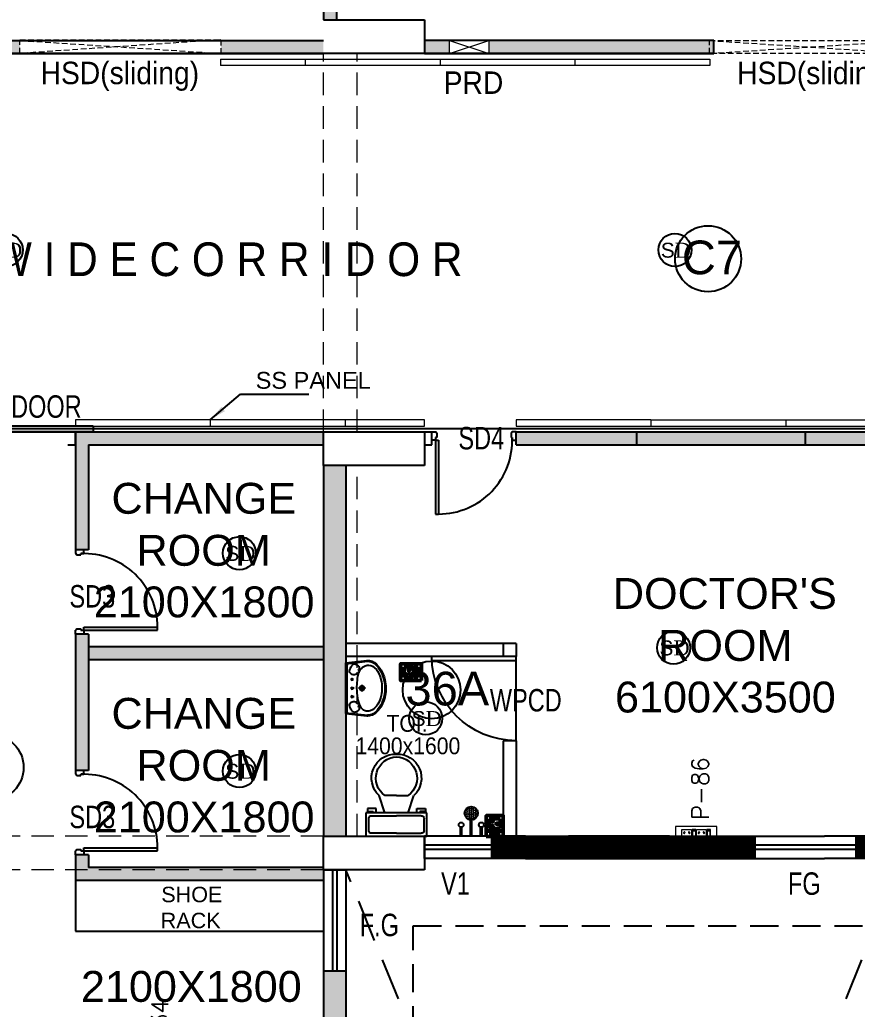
# Model space of a CAD drawing. Extents: x 11369658 to 11598203, y -3946797 to -3787209.
# Drawn here: x 11401139 to 11408594, y -3890248 to -3881436 of the extents above; entities that cross this region are included whole.
import ezdxf

# ---------------------------------------------------------------- set-up
doc = ezdxf.new("R2010")
doc.units = 0
doc.header["$MEASUREMENT"] = 0
for name, pattern in [('CENTER', [0]), ('DASHED', [0.75, 0.5, -0.25]), ('DASHED2', [0.375, 0.25, -0.125]), ('HIDDEN', [0.375, 0.25, -0.125])]:
    doc.linetypes.add(name, pattern=pattern)
doc.layers.get('0').update_dxf_attribs({"linetype": 'CONTINUOUS'})
for name, color, linetype in [('BEAM', 251, 'CONTINUOUS'), ('dim ref', 251, 'CONTINUOUS'), ('HS', 251, 'CONTINUOUS'), ('PRD', 1, 'CONTINUOUS')]:
    doc.layers.add(name, color=color, linetype=linetype)
for name, color, linetype, lineweight in [('ELE-1 NO 6-16A RAW POWER SOCKET', 1, 'CONTINUOUS', 0), ('ELE-2NOS OF 6-16 RAW POWER SOCKET', 1, 'CONTINUOUS', 20), ('ELE-POWER SOCKET TEXT', 7, 'CONTINUOUS', 5), ('FA-BELOW SMOKE DERECTOR', 1, 'CONTINUOUS', 25), ('WALL PANEL', 7, 'CONTINUOUS', 15)]:
    doc.layers.add(name, color=color, linetype=linetype, lineweight=lineweight)
doc.layers.add('ELE-16A GEYSER SOCKET', color=7, linetype='CONTINUOUS', true_color=0x00a864)
doc.styles.add('0_RM-NM', font='arial.ttf')
doc.styles.add('ARIAL', font='arial.ttf', dxfattribs={"width": 0.75})
doc.styles.add('PDF Times New Roman', font='times.ttf')
doc.styles.get("Standard").update_dxf_attribs({"font": 'arial.ttf'})
doc.dimstyles.new('Scale 50', dxfattribs={"dimscale": 0, "dimtxt": 150, "dimasz": 150, "dimexe": 0, "dimexo": 0.1, "dimgap": 0, "dimtad": 0, "dimtoh": 1, "dimdec": 0, "dimzin": 0, "dimdsep": 46, "dimtxsty": '0_RM-NM', "dimcen": 0, "dimdle": 100, "dimclrd": 204, "dimclre": 212, "dimclrt": 224, "dimadec": 0, "dimazin": 0, "dimtfac": 1, "dimtdec": 0, "dimtofl": 0, "dimtmove": 1, "dimatfit": 3, "dimfxl": 1, "dimtolj": 1, "dimtzin": 0, "dimlwe": -1, "dimarcsym": 0})

# ---------------------------------------------------------------- blocks, each defined once
blk = doc.blocks.new('6-16A RAW POWER SOCKET 3M')
at = {"layer": 'ELE-1 NO 6-16A RAW POWER SOCKET', "lineweight": 50}
for p, q in [((0, 57.9), (72.3, 57.9)), ((0, 57.9), (72.3, 57.9)), ((0, 32.7), (0, 57.9)), ((0, 57.9), (0, 32.7)), ((72.3, 32.7), (0, 32.7)), ((0, 28.5), (0, -34.8)), ((72.3, 28.5), (0, 28.5)), ((7.9, 55.8), (64.4, 55.8)), ((7.9, 34.8), (7.9, 55.8)), ((64.4, 34.8), (7.9, 34.8)), ((61.9, 55.8), (61.9, 34.8)), ((64.4, 55.8), (64.4, 34.8)), ((72.3, 57.9), (72.3, 32.7)), ((72.3, -34.8), (72.3, 28.5)), ((0, -34.8), (72.3, -34.8))]:
    blk.add_line(p, q, dxfattribs=at)
blk.add_lwpolyline([(92, 82.1), (92, -57.5), (-19.7, -57.5), (-19.7, 82.1)], close=True, dxfattribs=at)
for centre, radius, start, end in [((18.3, -3.1), 4.93, 37.15837, 322.84163), ((23.3, -3.1), 3.14, 251.40312, 108.59688), ((50.3, 14.9), 4.24, 357.48997, 264.73109), ((53.2, 11.6), 3.43, 194.90486, 67.31619), ((50.3, -21.2), 4.24, 95.26891, 2.51003), ((53.2, -17.8), 3.43, 292.68381, 165.09514)]:
    blk.add_arc(centre, radius, start, end, dxfattribs=at)
blk = doc.blocks.new('RERERERERERERET')
at = {"layer": 'ELE-16A GEYSER SOCKET', "color": 124, "lineweight": 50}
for p, q in [((-123.5, 157), (-123.5, 72)), ((-26.5, 157), (-123.5, 157)), ((-26.5, 72), (-26.5, 157)), ((-123.5, 72), (-26.5, 72)), ((-123.5, 66.3), (-26.5, 66.3)), ((-123.5, 32.5), (-123.5, 66.3)), ((-26.5, 32.5), (-123.5, 32.5)), ((-26.5, 32.5), (-123.5, 32.5)), ((-113, 63.5), (-37, 63.5)), ((-113, 35.3), (-113, 63.5)), ((-37, 35.3), (-113, 35.3)), ((-109.6, 35.3), (-109.6, 63.5)), ((-37, 63.5), (-37, 35.3)), ((-26.5, 66.3), (-26.5, 32.5)), ((-26.5, 32.5), (-26.5, 66.3))]:
    blk.add_line(p, q, dxfattribs=at)
blk.add_lwpolyline([(-150, 0), (-150, 187.5), (0, 187.5), (0, 0)], close=True, dxfattribs=at)
for centre, radius, start, end in [((-97.9, 134.2), 4.6, 112.68381, 345.09514), ((-97.9, 94.7), 4.6, 14.90486, 247.31619), ((-93.9, 138.7), 5.7, 275.26891, 182.51003), ((-93.9, 90.2), 5.7, 177.48997, 84.73109), ((-57.7, 114.5), 4.22, 71.40312, 288.59688), ((-51, 114.5), 6.62, 217.15837, 142.84163)]:
    blk.add_arc(centre, radius, start, end, dxfattribs=at)
blk = doc.blocks.new('6 MODULES RAW POWER')
at = {"layer": 'ELE-2NOS OF 6-16 RAW POWER SOCKET', "color": 1, "ltscale": 300}
for p, q in [((-6.1, 92), (-6.1, 19.7)), ((-6.1, 92), (-6.1, 19.7)), ((19.1, 92), (-6.1, 92)), ((-6.1, 92), (19.1, 92)), ((-4, 84.2), (-4, 27.6)), ((17, 84.2), (-4, 84.2)), ((17, 27.6), (17, 84.2)), ((19.1, 19.7), (19.1, 92)), ((23.3, 92), (86.6, 92)), ((23.3, 19.7), (23.3, 92)), ((86.6, 92), (86.6, 19.7)), ((90.8, 92), (90.8, 19.7)), ((90.8, 92), (90.8, 19.7)), ((116, 92), (90.8, 92)), ((90.8, 92), (116, 92)), ((92.9, 84.2), (92.9, 27.6)), ((113.9, 84.2), (92.9, 84.2)), ((113.9, 27.6), (113.9, 84.2)), ((116, 19.7), (116, 92)), ((120.2, 19.7), (120.2, 92)), ((120.2, 92), (183.6, 92)), ((183.6, 92), (183.6, 19.7)), ((-6.1, 19.7), (19.1, 19.7)), ((-4, 30.1), (17, 30.1)), ((-4, 27.6), (17, 27.6)), ((86.6, 19.7), (23.3, 19.7)), ((90.8, 19.7), (116, 19.7)), ((92.9, 30.1), (113.9, 30.1)), ((92.9, 27.6), (113.9, 27.6)), ((183.6, 19.7), (120.2, 19.7))]:
    blk.add_line(p, q, dxfattribs=at)
blk.add_lwpolyline([(-48.5, 0), (226, 0), (226, 111.7), (-48.5, 111.7)], close=True, dxfattribs=at)
for centre, radius, start, end in [((55, 73.7), 4.93, 307.15837, 232.84163), ((55, 68.8), 3.14, 161.40312, 18.59688), ((151.9, 73.7), 4.93, 307.15837, 232.84163), ((151.9, 68.8), 3.14, 161.40312, 18.59688), ((36.9, 41.8), 4.25, 5.26891, 272.51003), ((40.3, 38.8), 3.43, 202.68381, 75.09514), ((69.7, 38.8), 3.43, 104.90486, 337.31619), ((73, 41.8), 4.25, 267.48997, 174.73109), ((133.8, 41.8), 4.25, 5.26891, 272.51003), ((137.2, 38.8), 3.43, 202.68381, 75.09514), ((166.6, 38.8), 3.43, 104.90486, 337.31619), ((169.9, 41.8), 4.25, 267.48997, 174.73109)]:
    blk.add_arc(centre, radius, start, end, dxfattribs=at)
blk = doc.blocks.new('SMOKE DETECTOR')
at = {"layer": 'FA-BELOW SMOKE DERECTOR', "color": 7}
blk.add_circle((931029, -118294), 350, dxfattribs=at)
at = {"layer": 'FA-BELOW SMOKE DERECTOR', "insert": (930730, -118461), "char_height": 316.24, "attachment_point": 7, "style": 'PDF Times New Roman'}
blk.add_mtext('{\\fArial|b0|i0|c0|p34;S}D', dxfattribs=at)

msp = doc.modelspace()

# ---------------------------------------------------------------- hatches: boundary and pattern name
at = {"ltscale": 500}
for points in [[(11403957.5, -3878136.4), (11403842.5, -3878136.4), (11403842.5, -3881436.4), (11403957.5, -3881436.4)], [(11402929.2, -3881621.4), (11402929.2, -3881736.4), (11401139.7, -3881735.5), (11401139.7, -3881735.5), (11401139.7, -3881621.4), (11400660.7, -3881621.4), (11400660.7, -3881736.4), (11400310.6, -3881736.4), (11400310.7, -3881621.4), (11398712.5, -3881621.4), (11398712.5, -3881736.4), (11403842.5, -3881736.4), (11403842.5, -3881621.4)], [(11403842.5, -3885106.4), (11401635, -3885106.4), (11401635, -3886156.4), (11401750, -3886156.4), (11401750, -3885221.4), (11403842.5, -3885221.4)], [(11404042.5, -3885406.4), (11403842.5, -3885406.4), (11403842.5, -3888706.4), (11404042.5, -3888706.4)], [(11401750, -3886906.4), (11401635, -3886906.4), (11401635, -3888121.4), (11401750, -3888121.4)], [(11403842.5, -3887021.4), (11401750, -3887021.4), (11401750, -3887136.4), (11403842.5, -3887136.4)], [(11401635, -3889101.4), (11401750, -3889101.4), (11401750, -3888871.4), (11401635, -3888871.4)], [(11403842.5, -3889006.4), (11403842.5, -3888986.4), (11401750, -3888986.4), (11401750, -3889101.4), (11403842.5, -3889101.4)], [(11404042.5, -3889906.4), (11403842.5, -3889906.4), (11403842.5, -3891171.4), (11404042.5, -3891171.4)]]:
    msp.add_hatch(color=8, dxfattribs=at).paths.add_polyline_path(points)
h = msp.add_hatch(color=8, dxfattribs=at)
h.paths.add_polyline_path([(11404964.3, -3881736.4), (11404964.3, -3881621.4), (11404742.5, -3881621.4), (11404742.5, -3881736.4)])
h.paths.add_polyline_path([(11405314.3, -3881621.4), (11405314.3, -3881736.4), (11407318, -3881736.4), (11407318, -3881621.4)])
at = {"layer": 'HS', "lineweight": -3, "ltscale": 500}
h = msp.add_hatch(dxfattribs=at)
h.set_pattern_fill('ANSI31', color=8)
h.set_pattern_definition([(45, (532767.2246, -299453.40968), (-0.0883883476483, 0.0883883476483), [])])
h.paths.add_polyline_path([(11407830, -3885106.4), (11405557.5, -3885106.4), (11405557.5, -3885181.4), (11405557.5, -3885221.4), (11407830, -3885221.4)])
h.paths.add_polyline_path([(11409202.5, -3885106.4), (11407830, -3885106.4), (11407830, -3885221.4), (11409202.5, -3885221.4)])
h = msp.add_hatch(dxfattribs=at)
h.set_pattern_fill('ANSI31', color=8, scale=10)
h.set_pattern_definition([(45, (11408534.5392, -3888827.5969), (-0.8838835, 0.8838835), [])])
h.paths.add_polyline_path([(11409202.5, -3888706.4), (11408302.5, -3888706.4), (11408583, -3888706.4), (11408583, -3888906.4), (11408302.5, -3888906.4), (11409202.5, -3888906.4)])
h.paths.add_polyline_path([(11407683, -3888706.4), (11405557.5, -3888706.4), (11405342.5, -3888706.4), (11405342.5, -3888906.4), (11405642.5, -3888906.4), (11407683, -3888906.4)])

# ---------------------------------------------------------------- linework, layer by layer
at = {"color": 8, "lineweight": 25}
for p, q in [((11403842.5, -3878136.4), (11403842.5, -3881436.4)), ((11403957.5, -3878136.4), (11403957.5, -3881436.4)), ((11398712.5, -3881621.4), (11403842.5, -3881621.4)), ((11407318, -3881621.4), (11404742.5, -3881621.4)), ((11404742.5, -3881621.4), (11404742.5, -3881736.4)), ((11407318, -3881621.4), (11407203, -3881621.4)), ((11407318, -3881736.4), (11407318, -3881621.4)), ((11398712.5, -3881736.4), (11403842.5, -3881736.4)), ((11404742.5, -3881736.4), (11407318, -3881736.4)), ((11407318, -3881736.4), (11406357.5, -3881736.4)), ((11407318, -3881736.4), (11407203, -3881736.4)), ((11415902.5, -3885078.4), (11397812.5, -3885078.4)), ((11399956, -3885053.4), (11401790.8, -3885053.4)), ((11401790.8, -3885106.4), (11399956, -3885106.4)), ((11401635, -3885106.4), (11403842.5, -3885106.4)), ((11401635, -3885106.4), (11401635, -3886156.4)), ((11401635, -3885221.4), (11401635, -3885106.4)), ((11401790.8, -3885053.4), (11401790.8, -3885106.4)), ((11404742.5, -3885106.4), (11404807.5, -3885106.4)), ((11404807.5, -3885221.4), (11404807.5, -3885106.4)), ((11404807.5, -3885181.4), (11404807.5, -3885106.4)), ((11404807.5, -3885106.4), (11404841.2, -3885106.4)), ((11404841.2, -3885106.4), (11404841.2, -3885108.2)), ((11405523.7, -3885106.4), (11405523.7, -3885108.2)), ((11405557.5, -3885106.4), (11405523.7, -3885106.4)), ((11405557.5, -3885106.4), (11409202.5, -3885106.4)), ((11405557.5, -3885221.4), (11405557.5, -3885106.4)), ((11405557.5, -3885181.4), (11405557.5, -3885106.4)), ((11404841.2, -3885181.4), (11404807.5, -3885181.4)), ((11404852.5, -3885155.1), (11404841.2, -3885155.1)), ((11404841.2, -3885155.1), (11404841.2, -3885181.4)), ((11404841.2, -3885181.4), (11404867.5, -3885181.4)), ((11404841.2, -3885181.4), (11404841.2, -3885837.6)), ((11404852.5, -3885117.6), (11404850.6, -3885117.6)), ((11404852.5, -3885117.6), (11404852.5, -3885155.1)), ((11404867.5, -3885181.4), (11404867.5, -3885837.6)), ((11405512.5, -3885117.6), (11405514.3, -3885117.6)), ((11405512.5, -3885117.6), (11405512.5, -3885155.1)), ((11405512.5, -3885155.1), (11405523.7, -3885155.1)), ((11405523.7, -3885155.1), (11405523.7, -3885181.4)), ((11405523.7, -3885181.4), (11405557.5, -3885181.4)), ((11401567.9, -3885221.4), (11401635, -3885221.4)), ((11401750, -3885221.4), (11403842.5, -3885221.4)), ((11401750, -3885221.4), (11401750, -3886156.4)), ((11404742.5, -3885221.4), (11404807.5, -3885221.4)), ((11405557.5, -3885221.4), (11409202.5, -3885221.4)), ((11403842.5, -3885406.4), (11403842.5, -3888706.4)), ((11404042.5, -3885406.4), (11404042.5, -3888706.4)), ((11404841.2, -3885837.6), (11404867.5, -3885837.6)), ((11401750, -3886156.4), (11401635, -3886156.4)), ((11401710, -3886156.4), (11401635, -3886156.4)), ((11401635, -3886156.4), (11401635, -3886190.1)), ((11401710, -3886190.1), (11401710, -3886156.4)), ((11401635, -3886190.1), (11401636.8, -3886190.1)), ((11401646.2, -3886201.4), (11401646.2, -3886199.5)), ((11401646.2, -3886201.4), (11401683.7, -3886201.4)), ((11401683.7, -3886201.4), (11401683.7, -3886190.1)), ((11401683.7, -3886190.1), (11401710, -3886190.1)), ((11401635, -3886872.6), (11401636.8, -3886872.6)), ((11401635, -3886906.4), (11401635, -3886872.6)), ((11401646.2, -3886861.4), (11401646.2, -3886863.2)), ((11401646.2, -3886861.4), (11401683.7, -3886861.4)), ((11401683.7, -3886861.4), (11401683.7, -3886872.6)), ((11401683.7, -3886872.6), (11401710, -3886872.6)), ((11401710, -3886872.6), (11401710, -3886846.4)), ((11401710, -3886846.4), (11402366.2, -3886846.4)), ((11401710, -3886872.6), (11402366.2, -3886872.6)), ((11401710, -3886872.6), (11401710, -3886906.4)), ((11402366.2, -3886872.6), (11402366.2, -3886846.4)), ((11401635, -3886906.4), (11401635, -3888121.4)), ((11401750, -3886906.4), (11401635, -3886906.4)), ((11401710, -3886906.4), (11401635, -3886906.4)), ((11401750, -3886906.4), (11401750, -3888121.4)), ((11403842.5, -3887021.4), (11401750, -3887021.4)), ((11405442.5, -3886991.4), (11404042.5, -3886991.4)), ((11405442.5, -3886991.4), (11405442.5, -3887106.4)), ((11405557.5, -3886991.4), (11405442.5, -3886991.4)), ((11405557.5, -3886991.4), (11405557.5, -3887106.4)), ((11403842.5, -3887136.4), (11401750, -3887136.4)), ((11405557.5, -3887106.4), (11404042.5, -3887106.4)), ((11405557.5, -3887106.4), (11404807.5, -3887106.4)), ((11405557.5, -3887856.4), (11405557.5, -3887106.4)), ((11404042.5, -3887162.9), (11404227.2, -3887142.2)), ((11404042.5, -3887170.8), (11404233.9, -3887149.4)), ((11404042.5, -3887615.3), (11404042.5, -3887162.9)), ((11404052.1, -3887600.2), (11404053.2, -3887182.3)), ((11405557.5, -3887143.9), (11404808.4, -3887143.9)), ((11404109.2, -3887310.4), (11404081.9, -3887310.4)), ((11404096.9, -3887298.3), (11404096.9, -3887324.6)), ((11404114.4, -3887389.7), (11404081.9, -3887389.7)), ((11404096.9, -3887377.6), (11404096.9, -3887403.8)), ((11404215.9, -3887388.2), (11404154.5, -3887388.2)), ((11404185.8, -3887418.4), (11404185.8, -3887358.1)), ((11404114.4, -3887464.5), (11404081.9, -3887464.5)), ((11404096.9, -3887452.4), (11404096.9, -3887478.6)), ((11404042.5, -3887607.3), (11404233.9, -3887628.8)), ((11404042.5, -3887615.3), (11404227.2, -3887636)), ((11405442.5, -3887856.4), (11405442.5, -3888706.4)), ((11405557.5, -3887856.4), (11405442.5, -3887856.4)), ((11405557.5, -3887856.4), (11405557.5, -3888706.4)), ((11401750, -3888121.4), (11401635, -3888121.4)), ((11401710, -3888121.4), (11401635, -3888121.4)), ((11401635, -3888121.4), (11401635, -3888155.1)), ((11401635, -3888155.1), (11401636.8, -3888155.1)), ((11401646.2, -3888166.4), (11401646.2, -3888164.5)), ((11401646.2, -3888166.4), (11401683.7, -3888166.4)), ((11401683.7, -3888166.4), (11401683.7, -3888155.1)), ((11401683.7, -3888155.1), (11401710, -3888155.1)), ((11401710, -3888155.1), (11401710, -3888121.4)), ((11404389, -3888499.5), (11404337.3, -3888344.3)), ((11404492.5, -3888344.3), (11404389, -3888344.3)), ((11404492.5, -3888344.3), (11404595.9, -3888344.3)), ((11404595.9, -3888499.5), (11404647.6, -3888344.3)), ((11404311.4, -3888460.7), (11404233.9, -3888460.7)), ((11404233.9, -3888460.7), (11404233.9, -3888486.5)), ((11404311.4, -3888499.5), (11404311.4, -3888460.7)), ((11404673.5, -3888460.7), (11404751.1, -3888460.7)), ((11404673.5, -3888499.5), (11404673.5, -3888460.7)), ((11404751.1, -3888460.7), (11404751.1, -3888486.5)), ((11404764, -3888499.5), (11404220.9, -3888499.5)), ((11404220.9, -3888499.5), (11404220.9, -3888706.4)), ((11404233.9, -3888486.5), (11404285.6, -3888486.5)), ((11404272.6, -3888525.3), (11404492.5, -3888525.3)), ((11404285.6, -3888486.5), (11404285.6, -3888499.5)), ((11404712.3, -3888525.3), (11404492.5, -3888525.3)), ((11404751.1, -3888486.5), (11404699.4, -3888486.5)), ((11404699.4, -3888486.5), (11404699.4, -3888499.5)), ((11404764, -3888706.4), (11404764, -3888499.5)), ((11404246.8, -3888654.6), (11404246.8, -3888551.2)), ((11404738.2, -3888654.6), (11404738.2, -3888551.2)), ((11404220.9, -3888706.4), (11404492.5, -3888706.4)), ((11404492.5, -3888680.5), (11404272.6, -3888680.5)), ((11404492.5, -3888680.5), (11404712.3, -3888680.5)), ((11404492.5, -3888706.4), (11404764, -3888706.4)), ((11404742.5, -3888906.4), (11404742.5, -3888706.4)), ((11405642.5, -3888706.4), (11404742.5, -3888706.4)), ((11405342.5, -3888906.4), (11405342.5, -3888706.4)), ((11405642.5, -3888706.4), (11408302.5, -3888706.4)), ((11406923.7, -3888706.4), (11406023.7, -3888706.4)), ((11409202.5, -3888706.4), (11408302.5, -3888706.4)), ((11401710, -3888837.6), (11401710, -3888811.4)), ((11401710, -3888811.4), (11402366.2, -3888811.4)), ((11402366.2, -3888837.6), (11402366.2, -3888811.4)), ((11405342.5, -3888786.4), (11404742.5, -3888786.4)), ((11408583, -3888786.4), (11407683, -3888786.4)), ((11401635, -3888837.6), (11401636.8, -3888837.6)), ((11401635, -3888871.4), (11401635, -3888837.6)), ((11401635, -3888871.4), (11401635, -3889101.4)), ((11401750, -3888871.4), (11401635, -3888871.4)), ((11401710, -3888871.4), (11401635, -3888871.4)), ((11401646.2, -3888826.4), (11401646.2, -3888828.2)), ((11401646.2, -3888826.4), (11401683.7, -3888826.4)), ((11401683.7, -3888826.4), (11401683.7, -3888837.6)), ((11401683.7, -3888837.6), (11401710, -3888837.6)), ((11401710, -3888837.6), (11402366.2, -3888837.6)), ((11401710, -3888837.6), (11401710, -3888871.4)), ((11401750, -3888871.4), (11401750, -3888986.4)), ((11405342.5, -3888826.4), (11404742.5, -3888826.4)), ((11408583, -3888826.4), (11407683, -3888826.4)), ((11403842.5, -3888986.4), (11401750, -3888986.4)), ((11405642.5, -3888906.4), (11404742.5, -3888906.4)), ((11405642.5, -3888906.4), (11408302.5, -3888906.4)), ((11406923.7, -3888906.4), (11406023.7, -3888906.4)), ((11409202.5, -3888906.4), (11408302.5, -3888906.4)), ((11403842.5, -3889006.4), (11404042.5, -3889006.4)), ((11403842.5, -3889006.4), (11403842.5, -3889906.4)), ((11403922.5, -3889006.4), (11403922.5, -3889906.4)), ((11403962.5, -3889006.4), (11403962.5, -3889906.4)), ((11404042.5, -3889006.4), (11404042.5, -3889906.4)), ((11403842.5, -3889101.4), (11401635, -3889101.4)), ((11403842.5, -3889906.4), (11403842.5, -3891171.4)), ((11403842.5, -3889906.4), (11404042.5, -3889906.4)), ((11404042.5, -3889906.4), (11404042.5, -3891171.4))]:
    msp.add_line(p, q, dxfattribs=at)
at = {"color": 8, "lineweight": 25, "ltscale": 500}
for p, q in [((11403842.5, -3881436.4), (11404742.5, -3881436.4)), ((11404742.5, -3881436.4), (11404742.5, -3881736.4)), ((11407318, -3881736.4), (11398042.5, -3881736.4)), ((11404742.5, -3881736.4), (11403842.5, -3881736.4)), ((11400135, -3885106.4), (11401635, -3885106.4)), ((11403842.5, -3885406.4), (11403842.5, -3885106.4)), ((11403842.5, -3885106.4), (11404742.5, -3885106.4)), ((11404742.5, -3885106.4), (11404742.5, -3885406.4)), ((11406630, -3885106.4), (11406630, -3885221.4)), ((11408130, -3885106.4), (11408130, -3885221.4)), ((11408130, -3885106.4), (11408130, -3885163.9)), ((11404742.5, -3885406.4), (11403842.5, -3885406.4)), ((11405119.7, -3888459.9), (11405116.6, -3888465.3)), ((11405119.7, -3888459.9), (11405126, -3888459.9)), ((11405126, -3888459.9), (11405129.1, -3888465.3)), ((11405138.5, -3888449.1), (11405135.4, -3888454.5)), ((11405135.4, -3888454.5), (11405138.5, -3888459.9)), ((11405138.5, -3888449.1), (11405144.7, -3888449.1)), ((11405138.5, -3888459.9), (11405144.7, -3888459.9)), ((11405144.7, -3888449.1), (11405147.9, -3888454.5)), ((11405147.9, -3888454.5), (11405144.7, -3888459.9)), ((11405154.3, -3888443.4), (11405154.1, -3888443.7)), ((11405154.1, -3888443.7), (11405157.2, -3888449.1)), ((11405157.2, -3888459.9), (11405154.1, -3888465.3)), ((11405157.2, -3888449.1), (11405163.5, -3888449.1)), ((11405157.2, -3888459.9), (11405163.5, -3888459.9)), ((11405166.5, -3888443.9), (11405163.5, -3888449.1)), ((11405163.5, -3888459.9), (11405166.6, -3888465.3)), ((11405176, -3888449.1), (11405172.9, -3888454.5)), ((11405172.9, -3888454.5), (11405176, -3888459.9)), ((11405176, -3888449.1), (11405182.2, -3888449.1)), ((11405176, -3888459.9), (11405182.2, -3888459.9)), ((11405182.2, -3888449.1), (11405185.4, -3888454.5)), ((11405185.4, -3888454.5), (11405182.2, -3888459.9)), ((11405194.7, -3888459.9), (11405191.6, -3888465.3)), ((11405194.7, -3888459.9), (11405199.1, -3888459.9)), ((11405099.1, -3888500), (11405101, -3888503.2)), ((11405101, -3888492.4), (11405099.5, -3888494.9)), ((11405101, -3888514), (11405100.4, -3888515)), ((11405101, -3888492.4), (11405107.2, -3888492.4)), ((11405101, -3888503.2), (11405107.2, -3888503.2)), ((11405101, -3888514), (11405107.2, -3888514)), ((11405102.8, -3888481.6), (11405107.2, -3888481.6)), ((11405103.5, -3888524.9), (11405107.2, -3888524.9)), ((11405110.4, -3888476.1), (11405107.2, -3888481.6)), ((11405107.2, -3888492.4), (11405110.4, -3888497.8)), ((11405110.4, -3888497.8), (11405107.2, -3888503.2)), ((11405107.2, -3888514), (11405110.4, -3888519.4)), ((11405110.4, -3888519.4), (11405107.2, -3888524.9)), ((11405107.7, -3888471.5), (11405110.4, -3888476.1)), ((11405116.6, -3888465.3), (11405119.7, -3888470.7)), ((11405119.7, -3888481.6), (11405116.6, -3888487)), ((11405116.6, -3888487), (11405119.7, -3888492.4)), ((11405119.7, -3888503.2), (11405116.6, -3888508.6)), ((11405116.6, -3888508.6), (11405119.7, -3888514)), ((11405119.7, -3888524.9), (11405116.6, -3888530.3)), ((11405116.6, -3888530.3), (11405119.7, -3888535.7)), ((11405119.7, -3888546.5), (11405119.5, -3888547)), ((11405119.7, -3888470.7), (11405126, -3888470.7)), ((11405119.7, -3888481.6), (11405126, -3888481.6)), ((11405119.7, -3888492.4), (11405126, -3888492.4)), ((11405119.7, -3888503.2), (11405126, -3888503.2)), ((11405119.7, -3888514), (11405126, -3888514)), ((11405119.7, -3888524.9), (11405126, -3888524.9)), ((11405119.7, -3888535.7), (11405126, -3888535.7)), ((11405119.7, -3888546.5), (11405126, -3888546.5)), ((11405129.1, -3888465.3), (11405126, -3888470.7)), ((11405126, -3888481.6), (11405129.1, -3888487)), ((11405129.1, -3888487), (11405126, -3888492.4)), ((11405126, -3888503.2), (11405129.1, -3888508.6)), ((11405129.1, -3888508.6), (11405126, -3888514)), ((11405126, -3888524.9), (11405129.1, -3888530.3)), ((11405129.1, -3888530.3), (11405126, -3888535.7)), ((11405126, -3888546.5), (11405129.1, -3888551.9)), ((11405138.5, -3888470.7), (11405135.4, -3888476.1)), ((11405135.4, -3888476.1), (11405138.5, -3888481.6)), ((11405138.5, -3888492.4), (11405135.4, -3888497.8)), ((11405135.4, -3888497.8), (11405138.5, -3888503.2)), ((11405138.5, -3888514), (11405135.4, -3888519.4)), ((11405135.4, -3888519.4), (11405138.5, -3888524.9)), ((11405138.5, -3888535.7), (11405135.4, -3888541.1)), ((11405135.4, -3888541.1), (11405138.5, -3888546.5)), ((11405138.5, -3888470.7), (11405144.7, -3888470.7)), ((11405138.5, -3888481.6), (11405144.7, -3888481.6)), ((11405138.5, -3888492.4), (11405144.7, -3888492.4)), ((11405138.5, -3888503.2), (11405144.7, -3888503.2)), ((11405138.5, -3888514), (11405144.7, -3888514)), ((11405138.5, -3888524.9), (11405144.7, -3888524.9)), ((11405138.5, -3888535.7), (11405144.7, -3888535.7)), ((11405138.5, -3888546.5), (11405144.7, -3888546.5)), ((11405144.7, -3888470.7), (11405147.9, -3888476.1)), ((11405147.9, -3888476.1), (11405144.7, -3888481.6)), ((11405144.7, -3888492.4), (11405147.9, -3888497.8)), ((11405147.9, -3888497.8), (11405144.7, -3888503.2)), ((11405144.7, -3888514), (11405147.9, -3888519.4)), ((11405147.9, -3888519.4), (11405144.7, -3888524.9)), ((11405144.7, -3888535.7), (11405147.9, -3888541.1)), ((11405147.9, -3888541.1), (11405144.7, -3888546.5)), ((11405154.1, -3888465.3), (11405157.2, -3888470.7)), ((11405157.2, -3888481.6), (11405154.1, -3888487)), ((11405154.1, -3888487), (11405157.2, -3888492.4)), ((11405157.2, -3888503.2), (11405154.1, -3888508.6)), ((11405154.1, -3888508.6), (11405157.2, -3888514)), ((11405157.2, -3888524.9), (11405154.1, -3888530.3)), ((11405154.1, -3888530.3), (11405157.2, -3888535.7)), ((11405157.2, -3888546.5), (11405154.1, -3888551.9)), ((11405157.2, -3888470.7), (11405163.5, -3888470.7)), ((11405157.2, -3888481.6), (11405163.5, -3888481.6)), ((11405157.2, -3888492.4), (11405163.5, -3888492.4)), ((11405157.2, -3888503.2), (11405163.5, -3888503.2)), ((11405157.2, -3888514), (11405163.5, -3888514)), ((11405157.2, -3888524.9), (11405163.5, -3888524.9)), ((11405157.2, -3888535.7), (11405163.5, -3888535.7)), ((11405157.2, -3888546.5), (11405163.5, -3888546.5)), ((11405166.6, -3888465.3), (11405163.5, -3888470.7)), ((11405163.5, -3888481.6), (11405166.6, -3888487)), ((11405166.6, -3888487), (11405163.5, -3888492.4)), ((11405163.5, -3888503.2), (11405166.6, -3888508.6)), ((11405166.6, -3888508.6), (11405163.5, -3888514)), ((11405163.5, -3888524.9), (11405166.6, -3888530.3)), ((11405166.6, -3888530.3), (11405163.5, -3888535.7)), ((11405163.5, -3888546.5), (11405166.6, -3888551.9)), ((11405176, -3888470.7), (11405172.9, -3888476.1)), ((11405172.9, -3888476.1), (11405176, -3888481.6)), ((11405176, -3888492.4), (11405172.9, -3888497.8)), ((11405172.9, -3888497.8), (11405176, -3888503.2)), ((11405176, -3888514), (11405172.9, -3888519.4)), ((11405172.9, -3888519.4), (11405176, -3888524.9)), ((11405176, -3888535.7), (11405172.9, -3888541.1)), ((11405172.9, -3888541.1), (11405176, -3888546.5)), ((11405176, -3888470.7), (11405182.2, -3888470.7)), ((11405176, -3888481.6), (11405182.2, -3888481.6)), ((11405176, -3888492.4), (11405182.2, -3888492.4)), ((11405176, -3888503.2), (11405182.2, -3888503.2)), ((11405176, -3888514), (11405182.2, -3888514)), ((11405176, -3888524.9), (11405182.2, -3888524.9)), ((11405176, -3888535.7), (11405182.2, -3888535.7)), ((11405176, -3888546.5), (11405182.2, -3888546.5)), ((11405182.2, -3888470.7), (11405185.4, -3888476.1)), ((11405185.4, -3888476.1), (11405182.2, -3888481.6)), ((11405182.2, -3888492.4), (11405185.4, -3888497.8)), ((11405185.4, -3888497.8), (11405182.2, -3888503.2)), ((11405182.2, -3888514), (11405185.4, -3888519.4)), ((11405185.4, -3888519.4), (11405182.2, -3888524.9)), ((11405182.2, -3888535.7), (11405185.4, -3888541.1)), ((11405185.4, -3888541.1), (11405182.2, -3888546.5)), ((11405191.6, -3888465.3), (11405194.7, -3888470.7)), ((11405194.7, -3888481.6), (11405191.6, -3888487)), ((11405191.6, -3888487), (11405194.7, -3888492.4)), ((11405194.7, -3888503.2), (11405191.6, -3888508.6)), ((11405191.6, -3888508.6), (11405194.7, -3888514)), ((11405194.7, -3888524.9), (11405191.6, -3888530.3)), ((11405191.6, -3888530.3), (11405194.7, -3888535.7)), ((11405194.7, -3888546.5), (11405192.6, -3888550.2)), ((11405194.7, -3888470.7), (11405201, -3888470.7)), ((11405194.7, -3888481.6), (11405201, -3888481.6)), ((11405194.7, -3888492.4), (11405201, -3888492.4)), ((11405194.7, -3888503.2), (11405201, -3888503.2)), ((11405194.7, -3888514), (11405201, -3888514)), ((11405194.7, -3888524.9), (11405201, -3888524.9)), ((11405194.7, -3888535.7), (11405201, -3888535.7)), ((11405194.7, -3888546.5), (11405197.2, -3888546.5)), ((11405204.1, -3888465.3), (11405201, -3888470.7)), ((11405201, -3888481.6), (11405204.1, -3888487)), ((11405204.1, -3888487), (11405201, -3888492.4)), ((11405201, -3888503.2), (11405204.1, -3888508.6)), ((11405204.1, -3888508.6), (11405201, -3888514)), ((11405201, -3888524.9), (11405204.1, -3888530.3)), ((11405204.1, -3888530.3), (11405201, -3888535.7)), ((11405210.7, -3888475.5), (11405210.4, -3888476.1)), ((11405210.4, -3888476.1), (11405213.1, -3888480.8)), ((11405213.5, -3888492.4), (11405210.4, -3888497.8)), ((11405210.4, -3888497.8), (11405213.5, -3888503.2)), ((11405213.5, -3888514), (11405210.4, -3888519.4)), ((11405210.4, -3888519.4), (11405213, -3888524)), ((11405213.5, -3888492.4), (11405216.3, -3888492.4)), ((11405213.5, -3888503.2), (11405217.1, -3888503.2)), ((11405213.5, -3888514), (11405215.9, -3888514)), ((11405061.8, -3888701.6), (11405061.8, -3888626.2)), ((11405074.2, -3888701.6), (11405074.2, -3888626.5)), ((11405129.1, -3888551.9), (11405128.3, -3888553.3)), ((11405138.5, -3888557.3), (11405138.2, -3888557.9)), ((11405138.5, -3888557.3), (11405144.7, -3888557.3)), ((11405144.7, -3888557.3), (11405146.4, -3888560.2)), ((11405151.9, -3888701.6), (11405151.9, -3888561)), ((11405154.1, -3888551.9), (11405157.2, -3888557.3)), ((11405157.2, -3888557.3), (11405163.5, -3888557.3)), ((11405166.6, -3888551.9), (11405163.5, -3888557.3)), ((11405164.3, -3888701.6), (11405164.3, -3888561)), ((11405176, -3888557.3), (11405175.1, -3888558.8)), ((11405176, -3888557.3), (11405179.4, -3888557.3)), ((11405242, -3888701.6), (11405242, -3888626.5)), ((11405254.4, -3888701.6), (11405254.4, -3888626.2)), ((11403842.5, -3889006.4), (11403842.5, -3888706.4)), ((11403842.5, -3888706.4), (11404742.5, -3888706.4)), ((11404742.5, -3888706.4), (11404742.5, -3889006.4)), ((11405151.9, -3888701.6), (11405164.3, -3888701.6)), ((11405557.5, -3888706.4), (11406956, -3888706.4)), ((11407683, -3888706.4), (11407683, -3888906.4)), ((11408583, -3888706.4), (11408583, -3888906.4)), ((11404742.5, -3889006.4), (11403842.5, -3889006.4)), ((11401635, -3889101.4), (11401635, -3889551.4)), ((11401635, -3889551.4), (11403842.5, -3889551.4))]:
    msp.add_line(p, q, dxfattribs=at)
at = {"color": 8, "linetype": 'DASHED2', "lineweight": 25, "ltscale": 1500}
for p, q in [((11404042.5, -3901096.4), (11408962.5, -3889006.4)), ((11408962.5, -3901096.4), (11404042.5, -3889006.4))]:
    msp.add_line(p, q, dxfattribs=at)
at = {"color": 8, "linetype": 'DASHED', "lineweight": 25, "ltscale": 500}
for p, q in [((11404642.5, -3889506.4), (11409302.5, -3889506.4)), ((11404642.5, -3900596.4), (11404642.5, -3889506.4))]:
    msp.add_line(p, q, dxfattribs=at)
at = {"color": 8, "linetype": 'DASHED2', "lineweight": 5, "ltscale": 200}
for points in [[(11402929.2, -3881614.4), (11401139.7, -3881735.5)], [(11401139.7, -3881620.5), (11402929.2, -3881736.4)], [(11407279.3, -3881735.9), (11409068.9, -3881621.4)], [(11407279.3, -3881621.4), (11409068.9, -3881736.8)]]:
    msp.add_lwpolyline(points, dxfattribs=at)
for points in [[(11401139.7, -3881614.5), (11402929.2, -3881614.5), (11402929.2, -3881736.4), (11401139.7, -3881735.5)], [(11407279.3, -3881621.4), (11409068.9, -3881621.4), (11409068.9, -3881736.8), (11407279.3, -3881735.9)]]:
    msp.add_lwpolyline(points, close=True, dxfattribs=at)
at = {"color": 8, "lineweight": -3, "ltscale": 500}
for centre, radius in [((11407266.4, -3883564.2), 293.8), ((11404805.6, -3887404.1), 257.3), ((11400879, -3888094.3), 293.8), ((11405158.1, -3888502.3), 59), ((11405068.5, -3888605.3), 21.9), ((11405247.7, -3888605.3), 21.9)]:
    msp.add_circle(centre, radius, dxfattribs=at)
at = {"color": 8}
for centre, radius, start, end in [((11404841.2, -3885117.6), 9.38, 0, 90), ((11405523.7, -3885117.6), 9.38, 90, 180), ((11404867.5, -3885181.4), 656.2, 270, 2.29244), ((11401646.2, -3886190.1), 9.38, 180, 270), ((11401710, -3886846.4), 656.2, 0, 92.29244), ((11401646.2, -3886872.6), 9.38, 90, 180), ((11401646.2, -3888155.1), 9.38, 180, 270), ((11401710, -3888811.4), 656.2, 0, 92.29244), ((11401646.2, -3888837.6), 9.38, 90, 180)]:
    msp.add_arc(centre, radius, start, end, dxfattribs=at)
at = {"color": 8, "extrusion": (0, 0, -1)}
for centre, major_axis, start_param, end_param in [((11404240.3, -3887240.7), (0, 99.5), -0.132539, 0.848731), ((11405557.5, -3887106.4), (-27.6, 749.5), 3.178452, 4.749248), ((11404020.2, -3887187.9), (0, 33.5), 0.727251, 1.402875), ((11404108.7, -3887236.8), (0, 34), 4.33982, 5.202657), ((11404197.4, -3887263), (1.1, 126.1), -1.238036, -0.892193), ((11404118.5, -3887192.3), (0, 20.7), -1.101507, 0.481509), ((11404110.1, -3887227.9), (-0.3, 56.9), 0.324902, 0.965135), ((11404260.6, -3887287.8), (0, 109.8), -1.431017, -0.436146), ((11404162.9, -3887224), (-6.08, 6.08), 4.867594, 6.265028), ((11404143, -3887206.7), (0, 17.9), 0.880684, 2.260744), ((11404242.2, -3887253.5), (0, 70.9), -0.405199, 0.56573), ((11404238.5, -3887243.7), (0.1, 94.4), -0.049658, 0.838116), ((11404206.5, -3887312.2), (-0.2, 139.7), 0.557563, 1.193786), ((11404109.9, -3887371.1), (0, 275.4), 0.806541, 1.180915), ((11404102.2, -3887377.7), (-0.1, 293.9), 0.809856, 1.41441), ((11404117.2, -3887220.9), (0.3, 49.2), 3.359735, 4.09512), ((11404096.9, -3887310.4), (0.02, 6.43), 3.139035, 9.42222), ((11404115.1, -3887238.2), (0, 31.9), 2.620328, 3.422401), ((11404156.8, -3887273.4), (-0.2, 26.8), -1.278641, -0.487266), ((11404149, -3887255.3), (0, 7.39), -0.727724, 1.373337), ((11404439.7, -3887343.4), (-0.3, 296.4), -1.495794, -1.328336), ((11404163.2, -3887226.2), (5.47, 5.47), 2.097053, 3.541809), ((11404065.8, -3887384.4), (0, 297.5), 1.141495, 1.637774), ((11404087.7, -3887388.7), (0, 302.7), 1.155365, 1.952189), ((11404096.9, -3887389.7), (0.08, 6.43), 3.12883, 9.412015), ((11404872.8, -3887392.3), (0.1, 732.1), -1.56667, -1.474079), ((11404940.7, -3887354.5), (0.8, 800.7), 4.558159, 4.668067), ((11404185.8, -3887388.2), (0, 21.6), 3.141254, 9.424439), ((11404185.8, -3887388.2), (-0.1, 15.5), 3.145308, 9.428493), ((11404185.8, -3887388.2), (0, 10.9), 3.142047372431534, 9.42523267961112), ((11404125.1, -3887392.9), (-0.1, 274.2), 1.346594, 1.865175), ((11404096.9, -3887464.5), (0.02, 6.43), 3.139035, 9.42222), ((11404315.8, -3887465), (0.1, 166.8), 4.181112, 4.641559), ((11404108.8, -3887404.5), (0.2, 287), 1.808981, 2.322804), ((11404115.1, -3887402.2), (0, 247.5), 1.579809, 2.112792), ((11404108.7, -3887539.3), (0, 34), 4.222121, 5.084958), ((11404117.2, -3887555.2), (0.1, 49.2), -0.960797, -0.225412), ((11404197.4, -3887513), (-0.3, 126.1), 4.027191, 4.373034), ((11404115.1, -3887537.8), (-0.1, 31.9), -0.276767, 0.525307), ((11404156.8, -3887502.6), (0.2, 26.8), 3.628858, 4.420234), ((11404149.2, -3887519.4), (-0.03, 8.55), 1.455188, 3.796569), ((11404162.9, -3887552), (-6.08, 6.08), 4.730546, 6.12798), ((11404163.9, -3887550.6), (6.17, 6.17), 4.354779, 6.027124), ((11404143, -3887569.4), (0, 17.9), 0.880848, 2.260908), ((11404245.2, -3887517.3), (0, 80.1), 3.554495, 4.299548), ((11404215.7, -3887471.1), (0.2, 126), 2.054055, 2.802751), ((11404224.4, -3887508.5), (-0.1, 123.1), 2.127435, 2.640092), ((11404177.1, -3887442.9), (-0.2, 200.3), 1.868215, 2.281789), ((11404027.9, -3887595.4), (0, 24.7), 1.765467, 2.50956), ((11404118.5, -3887583.8), (0, 20.7), 2.661884, 4.2449), ((11404110.1, -3887548.1), (0.3, 56.9), 2.176458, 2.816691), ((11404233.8, -3887498.3), (0, 94.7), 2.890537, 3.362984), ((11404237.3, -3887553.4), (-0.1, 83.2), 2.850118, 3.264751), ((11404240.9, -3887551), (0, 78.1), 2.562376, 3.231693), ((11404239.9, -3887529.3), (-0.1, 106), 2.310552, 2.942572), ((11404484.6, -3888189), (-151.4, 151.4), 4.686239, 7.105146), ((11404498, -3888189.9), (-133.6, 133.6), 4.541602, 7.039318), ((11404500.3, -3888189), (-151.4, -151.4), 2.319632, 4.738539), ((11404486.9, -3888189.9), (-133.6, 133.6), 0.814663, 3.31238), ((11404269.4, -3888548), (-16.2, 16.2), -0.927295, 0.927295), ((11404715.5, -3888548), (-16.2, 16.2), 0.643501, 2.498091), ((11404269.4, -3888657.9), (-16.2, -16.2), 5.35589, 7.21048), ((11404715.5, -3888657.9), (-16.2, -16.2), 3.785094, 5.639684)]:
    msp.add_ellipse(centre, major_axis=major_axis, ratio=1, start_param=start_param, end_param=end_param, dxfattribs=at)
at = {"layer": 'BEAM', "color": 8, "linetype": 'HIDDEN', "lineweight": 18, "ltscale": 800}
for p, q in [((11403842.5, -3885106.4), (11403842.5, -3881736.4)), ((11404142.5, -3885106.4), (11404142.5, -3881736.4)), ((11403842.5, -3888706.4), (11403842.5, -3885406.4)), ((11404142.5, -3888706.4), (11404142.5, -3885406.4)), ((11403842.5, -3888706.4), (11398112.5, -3888706.4)), ((11403842.5, -3889006.4), (11398112.5, -3889006.4))]:
    msp.add_line(p, q, dxfattribs=at)
at = {"layer": 'PRD', "color": 8, "lineweight": 15, "ltscale": 500}
msp.add_lwpolyline([(11404964.3, -3881621.4), (11405314.3, -3881621.4), (11405314.3, -3881736.4), (11404964.3, -3881736.4)], close=True, dxfattribs=at)
for points in [[(11404964.3, -3881736.4), (11405314.3, -3881621.4)], [(11404964.3, -3881621.4), (11405314.3, -3881736.4)]]:
    msp.add_lwpolyline(points, dxfattribs=at)
at = {"layer": 'WALL PANEL', "color": 150, "lineweight": 15}
msp.add_line((11402927.2, -3881786.4), (11402927.2, -3881843.5), dxfattribs=at)
for points in [[(11402927.2, -3881786.4), (11407283.2, -3881786.4)], [(11407283.2, -3881843.5), (11402927.2, -3881843.5)], [(11403683, -3881843.5), (11403683, -3881786.4)], [(11404883.1, -3881843.5), (11404883.1, -3881786.4)], [(11406083.1, -3881843.5), (11406083.1, -3881786.4)], [(11407283.2, -3881786.4), (11407283.2, -3881843.5)], [(11404035.1, -3884999.2), (11401635, -3884999.2), (11401635, -3885056.4), (11404035.1, -3885056.4)], [(11402835, -3884999.2), (11402835, -3885056.4)], [(11406757.5, -3884999.2), (11405557.5, -3884999.2), (11405557.5, -3885056.4), (11406757.5, -3885056.4)], [(11406757.5, -3884999.2), (11406757.5, -3885056.4), (11415157.8, -3885056.4)], [(11406757.5, -3884999.2), (11415157.8, -3884999.2)], [(11407957.6, -3884999.2), (11407957.6, -3885056.4)]]:
    msp.add_lwpolyline(points, dxfattribs=at)
msp.add_lwpolyline([(11404742.5, -3885056.4), (11404742.5, -3884999.2), (11404035.1, -3884999.2), (11404035.1, -3885056.4)], close=True, dxfattribs=at)

# ---------------------------------------------------------------- block references
at = {"layer": 'ELE-1 NO 6-16A RAW POWER SOCKET', "linetype": 'ByBlock', "xscale": 1.343246120226769, "yscale": 1.343246120226769, "zscale": 1.343246120226769, "rotation": 269.9999999999999}
msp.add_blockref('6-16A RAW POWER SOCKET 3M', (11404606.3, -3887197.8), dxfattribs=at)
at = {"layer": 'ELE-16A GEYSER SOCKET', "color": 0, "ltscale": 500}
msp.add_blockref('RERERERERERERET', (11405442.5, -3888710.5), dxfattribs=at)
at = {"layer": 'ELE-2NOS OF 6-16 RAW POWER SOCKET', "xscale": 1.34228755900615, "yscale": 1.34228755900615, "zscale": 1.34228755900615, "rotation": 179.9999999711912}
msp.add_blockref('6 MODULES RAW POWER', (11407281, -3888620.9), dxfattribs=at)
at = {"layer": 'FA-BELOW SMOKE DERECTOR', "color": 6, "xscale": 0.4201363174152561, "yscale": 0.4201363174152561, "zscale": 0.4201363174152561}
for p in [(11009859.5, -3833786.8), (11015812.5, -3833786.8), (11011935.1, -3836486.8), (11015800.5, -3837328.8), (11013594.3, -3837957.7), (11011935.1, -3838426.8)]:
    msp.add_blockref('SMOKE DETECTOR', p, dxfattribs=at)

# ---------------------------------------------------------------- texts
at = {"color": 8, "lineweight": 20, "width": 0.9}
for s, height, p in [('HSD(sliding)', 200, (11401324.2, -3882009.7)), ('HSD(sliding)', 200, (11407525.7, -3882009.7)), ('PRD', 200, (11404912.7, -3882096.2)), ('TOI.', 150, (11404403.2, -3887777.2)), ('1400x1600', 150, (11404127.6, -3887977.1))]:
    msp.add_text(s, height=height, dxfattribs=at).set_placement(p)
at = {"color": 8, "lineweight": 20, "ltscale": 500, "width": 0.9}
msp.add_text('2.9M W I D E C O R R I D O R', height=300, dxfattribs=at).set_placement((11399946.9, -3883718.9))
at = {"color": 8, "lineweight": 20}
for s, height, p in [('C7', 300, (11407033.3, -3883702.5)), ('CHANGE', 275, (11401955.5, -3885835.3)), ('ROOM', 275, (11402178.4, -3886298.5)), ("DOCTOR'S", 275, (11406419.4, -3886682.5)), ('2100X1800', 275, (11401797.4, -3886757.9)), ('ROOM', 275, (11406823.1, -3887145.7)), ('36A', 300, (11404572.5, -3887542.4)), ('6100X3500', 275, (11406438.2, -3887605.1)), ('CHANGE', 275, (11401955.5, -3887750.3)), ('ROOM', 275, (11402178.4, -3888213.5)), ('2100X1800', 275, (11401797.4, -3888672.9)), ('SHOE', 137.5, (11402398.6, -3889294.5)), ('RACK', 137.5, (11402393.4, -3889526.1)), ('2100X1800', 275, (11401683.4, -3890182.1))]:
    msp.add_text(s, height=height, dxfattribs=at).set_placement(p)
at = {"color": 8, "lineweight": 20, "style": 'ARIAL', "width": 0.75}
for s, p in [('SLIDING DOOR', (11400164.6, -3884980.6)), ('SD4', (11405043.8, -3885262.2)), ('SD3', (11401580.9, -3886670.4)), ('WPCD', (11405323.8, -3887595.9)), ('SD3', (11401580.9, -3888635.4)), ('V1', (11404889.6, -3889228.9)), ('FG', (11407978.1, -3889228.9)), ('F.G', (11404165.3, -3889597.3))]:
    msp.add_text(s, height=200, dxfattribs=at).set_placement(p)
at = {"layer": 'dim ref', "color": 5, "insert": (11402903.2, -3884572.3), "char_height": 150, "width": 1679.74, "attachment_point": 1}
msp.add_mtext('\\pi335.84561;{\\C150;SS PANEL}', dxfattribs=at)
at = {"layer": 'ELE-POWER SOCKET TEXT', "color": 0, "linetype": 'CENTER', "ltscale": 500, "char_height": 150, "width": 3324.973, "attachment_point": 1, "rotation": 90}
for s, insert in [('{\\Fromans.shx|c228;P-86\\P}', (11407122.3, -3888563.1)), ('{\\Fromans.shx|c228;P-34\\P}', (11402311, -3890718.2))]:
    msp.add_mtext(s, dxfattribs=dict(at, insert=insert))

# ---------------------------------------------------------------- leaders
at = {"layer": 'dim ref', "color": 5}
msp.add_leader([(11402835, -3884999.2), (11403104.1, -3884771.5), (11403711.4, -3884771.5)], dimstyle='Scale 50', override={"dimscale": 1}, dxfattribs=at)

doc.saveas('drawing.dxf')
